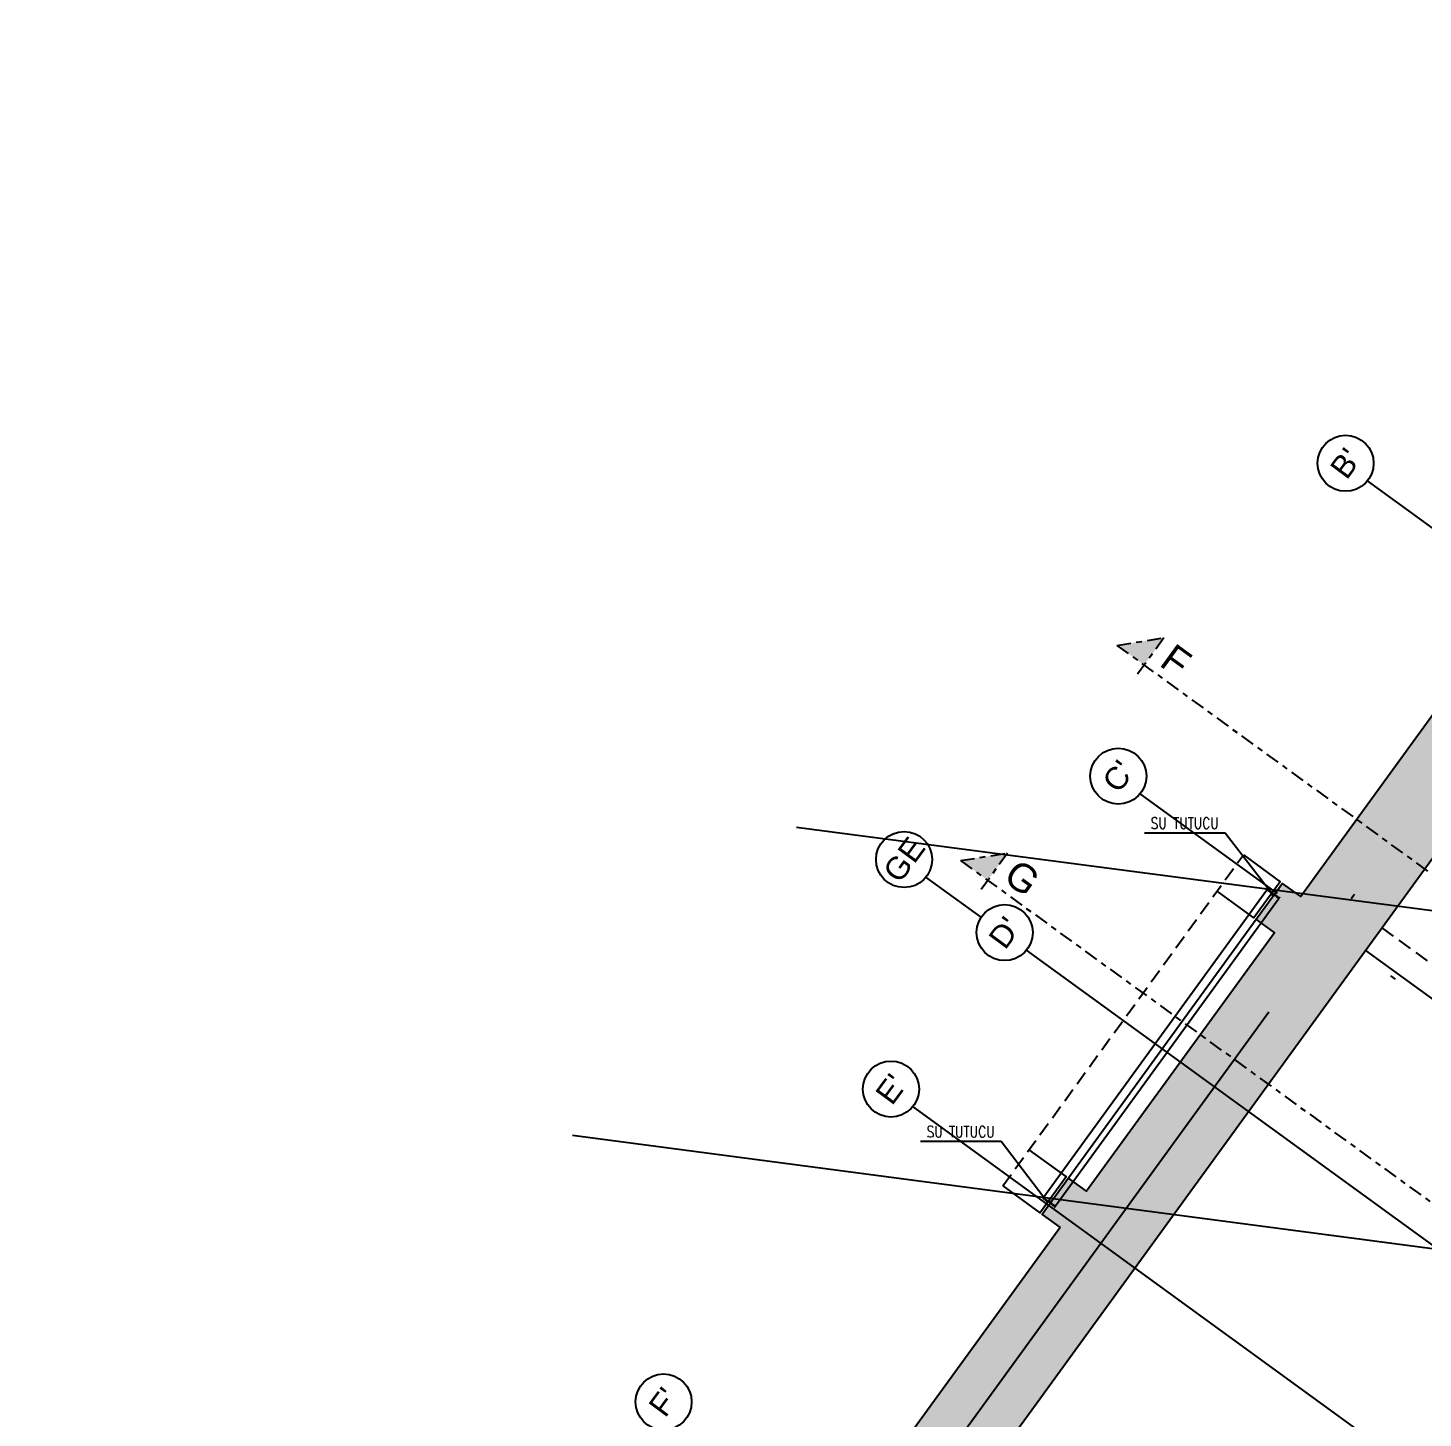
# Model space of a CAD drawing. Header units: millimetres. Extents: x 400392 to 401374, y 4543900 to 4544115.
# Drawn here: x 400682.74 to 400707.63, y 4544049.84 to 4544074.64 of the extents above; entities that cross this region are included whole.
import ezdxf
from ezdxf.enums import TextEntityAlignment as Align

# ---------------------------------------------------------------- set-up
doc = ezdxf.new("R2010")
doc.units = ezdxf.units.MM
for name, pattern in [('AKS', [3, 2.5, -0.25, 0, -0.25]), ('CENTER', [2, 1.25, -0.25, 0.25, -0.25]), ('HIDDEN', [0.375, 0.25, -0.125]), ('UUC-ST-KAL-I05-101-U-000$0$ACAD_ISO05W100', [33, 24, -3, 0, -3, 0, -3])]:
    doc.linetypes.add(name, pattern=pattern)
for name, color, linetype in [('aks prota', 2, 'AKS'), ('caks prota', 4, 'Continuous'), ('kesit tarama prota', 252, 'Continuous'), ('kiriş prota', 6, 'Continuous'), ('kolon tarama prota', 252, 'Continuous'), ('not yazısı prota', 6, 'Continuous'), ('not çizgisi prota', 4, 'Continuous'), ('perde prota', 1, 'Continuous'), ('skesit prota', 7, 'Continuous'), ('st_s_ölçü', 4, 'Continuous'), ('taks prota', 7, 'Continuous'), ('tkesit prota', 7, 'Continuous'), ('UUC-ST-KAL-I05-101-U-000$0$st_s_su tutucu', 2, 'Continuous')]:
    doc.layers.add(name, color=color, linetype=linetype)
doc.styles.add('Arial', font='Arial.ttf')
doc.styles.add('OLCU', font='romanstw.shx')
doc.styles.add('TAKS', font='Arial Unicode.ttf')
doc.styles.add('TSIMPLEX', font='romanstw.shx')
doc.dimstyles.new('1-50', dxfattribs={"dimtxt": 10, "dimasz": 4, "dimexe": 4, "dimexo": 8, "dimgap": 4, "dimtad": 1, "dimdec": 1, "dimrnd": 0.05, "dimzin": 9, "dimdsep": 46, "dimtxsty": 'OLCU', "dimblk1": 'OBLIQUE', "dimblk2": 'OBLIQUE', "dimsah": 1, "dimcen": 2, "dimdle": 4, "dimclrd": 4, "dimclre": 4, "dimclrt": 3, "dimadec": 1, "dimazin": 0, "dimtfac": 1, "dimtdec": 1, "dimtix": 1, "dimtmove": 2, "dimatfit": 3, "dimldrblk": 'OBLIQUE', "dimfxl": 1, "dimtvp": 1, "dimtolj": 1, "dimtzin": 1, "dimarcsym": 0})

# ---------------------------------------------------------------- blocks, each defined once
blk = doc.blocks.new('_Oblique')
at = {"layer": 'st_s_ölçü', "lineweight": -2}
blk.add_line((-0.5, -0.5), (0.5, 0.5), dxfattribs=at)

msp = doc.modelspace()

# ---------------------------------------------------------------- hatches: boundary and pattern name
at = {"layer": 'kesit tarama prota'}
h = msp.add_hatch(color=256, dxfattribs=at)
h.dxf.hatch_style = 1
h.paths.add_polyline_path([(400703.003, 4544063.757), (400702.165, 4544063.624), (400702.65, 4544063.271)])
h = msp.add_hatch(color=256, dxfattribs=at)
h.dxf.hatch_style = 1
h.paths.add_polyline_path([(400700.213, 4544059.917), (400699.375, 4544059.784), (400699.861, 4544059.431)])
at = {"layer": 'kolon tarama prota'}
h = msp.add_hatch(color=256, dxfattribs=at)
h.dxf.hatch_style = 1
h.paths.add_polyline_path([(400715.848, 4544073.462), (400705.444, 4544059.142), (400705.121, 4544059.377), (400704.65, 4544058.73), (400704.974, 4544058.495), (400701.624, 4544053.884), (400701.3, 4544054.119), (400700.83, 4544053.472), (400701.153, 4544053.236), (400690.75, 4544038.917), (400691.963, 4544038.035), (400716.18, 4544071.367), (400766.895, 4544034.52), (400769.447, 4544034.52), (400767.382, 4544036.02)])

# ---------------------------------------------------------------- linework, layer by layer
at = {"layer": 'aks prota', "ltscale": 10}
for p, q in [((400690.181, 4544036.858), (400717.63, 4544074.639)), ((400789.822, 4544006.12), (400706.635, 4544066.559)), ((400778.083, 4544006.12), (400702.579, 4544060.977)), ((400699.743, 4544058.773), (400698.757, 4544059.489)), ((400768.372, 4544008.911), (400700.551, 4544058.186)), ((400766.344, 4544006.12), (400698.523, 4544055.394))]:
    msp.add_line(p, q, dxfattribs=at)
at = {"layer": 'caks prota', "ltscale": 0.05}
for centre in [(400706.245, 4544066.872), (400702.19, 4544061.29), (400698.368, 4544059.803), (400700.162, 4544058.499), (400698.134, 4544055.708), (400694.078, 4544050.126)]:
    msp.add_circle(centre, 0.5, dxfattribs=at)
at = {"layer": 'kiriş prota'}
for points in [[(400704.65, 4544058.73), (400701.3, 4544054.119)], [(400706.599, 4544058.18), (400711.17, 4544054.859)]]:
    msp.add_lwpolyline(points, dxfattribs=at)
at = {"layer": 'kiriş prota', "linetype": 'HIDDEN'}
msp.add_lwpolyline([(400706.893, 4544058.584), (400711.464, 4544055.263)], dxfattribs=at)
at = {"layer": 'kolon tarama prota', "linetype": 'HIDDEN'}
msp.add_lwpolyline([(400700.131, 4544053.979), (400704.422, 4544059.885)], dxfattribs=at)
at = {"layer": 'kolon tarama prota'}
for points in [[(400704.422, 4544059.885), (400705.08, 4544059.407), (400704.61, 4544058.76), (400703.952, 4544059.238)], [(400700.131, 4544053.979), (400700.789, 4544053.501), (400701.26, 4544054.148), (400700.601, 4544054.626)]]:
    msp.add_lwpolyline(points, dxfattribs=at)
at = {"layer": 'perde prota'}
msp.add_lwpolyline([(400701.153, 4544053.236), (400690.75, 4544038.917), (400691.963, 4544038.035), (400716.18, 4544071.367), (400766.895, 4544034.52), (400769.447, 4544034.52), (400715.848, 4544073.462), (400705.444, 4544059.142), (400705.121, 4544059.377), (400704.65, 4544058.73), (400704.974, 4544058.495), (400701.624, 4544053.884), (400701.3, 4544054.119), (400700.83, 4544053.472)], close=True, dxfattribs=at)
at = {"layer": 'skesit prota', "linetype": 'CENTER', "ltscale": 0.2}
for p, q in [((400702.165, 4544063.624), (400703.003, 4544063.757)), ((400703.003, 4544063.757), (400702.474, 4544063.028)), ((400699.375, 4544059.784), (400700.213, 4544059.917)), ((400700.213, 4544059.917), (400699.684, 4544059.189))]:
    msp.add_line(p, q, dxfattribs=at)
for points in [[(400702.165, 4544063.624), (400738.929, 4544036.913), (400738.797, 4544037.751), (400738.268, 4544037.023)], [(400699.375, 4544059.784), (400747.695, 4544024.678)], [(400699.375, 4544059.784), (400747.695, 4544024.678)]]:
    msp.add_lwpolyline(points, dxfattribs=at)
at = {"layer": 'UUC-ST-KAL-I05-101-U-000$0$st_s_su tutucu', "linetype": 'UUC-ST-KAL-I05-101-U-000$0$ACAD_ISO05W100'}
for points in [[(400704.839, 4544059.254), (400700.86, 4544053.777)], [(400701.071, 4544053.625), (400705.049, 4544059.101)]]:
    msp.add_lwpolyline(points, dxfattribs=at)
at = {"layer": 'UUC-ST-KAL-I05-101-U-000$0$st_s_su tutucu', "linetype": 'UUC-ST-KAL-I05-101-U-000$0$ACAD_ISO05W100', "ltscale": 0.05}
for points in [[(400704.926, 4544059.185, 0.57735), (400704.926, 4544059.182), (400704.954, 4544059.161, 0.57735), (400704.957, 4544059.162), (400704.959, 4544059.186, -0.57735), (400704.962, 4544059.187), (400704.999, 4544059.16), (400705.003, 4544059.165), (400705.006, 4544059.162), (400705.003, 4544059.158), (400705.029, 4544059.138), (400705.032, 4544059.143), (400705.036, 4544059.141), (400705.032, 4544059.136), (400705.049, 4544059.124), (400705.064, 4544059.129), (400705.068, 4544059.126), (400705.049, 4544059.101), (400705.045, 4544059.104), (400705.046, 4544059.12), (400705.029, 4544059.132), (400705.026, 4544059.127), (400705.022, 4544059.129), (400705.026, 4544059.134), (400704.999, 4544059.153), (400704.996, 4544059.149), (400704.993, 4544059.151), (400704.996, 4544059.156), (400704.966, 4544059.178, 0.57735), (400704.963, 4544059.177), (400704.96, 4544059.154, -0.57735), (400704.958, 4544059.153), (400704.917, 4544059.183, -0.57735), (400704.918, 4544059.186), (400704.938, 4544059.195, 0.57735), (400704.939, 4544059.198), (400704.908, 4544059.22), (400704.905, 4544059.216), (400704.901, 4544059.218), (400704.905, 4544059.223), (400704.878, 4544059.242), (400704.875, 4544059.237), (400704.872, 4544059.24), (400704.875, 4544059.244), (400704.858, 4544059.257), (400704.844, 4544059.251), (400704.839, 4544059.254), (400704.858, 4544059.279), (400704.862, 4544059.276), (400704.861, 4544059.261), (400704.878, 4544059.249), (400704.882, 4544059.253), (400704.885, 4544059.251), (400704.881, 4544059.246), (400704.908, 4544059.227), (400704.911, 4544059.232), (400704.915, 4544059.229), (400704.911, 4544059.224), (400704.948, 4544059.197, -0.57735), (400704.948, 4544059.194)], [(400700.953, 4544053.716, -0.57735), (400700.956, 4544053.717), (400700.984, 4544053.697, -0.57735), (400700.984, 4544053.694), (400700.962, 4544053.684, 0.57735), (400700.962, 4544053.681), (400700.999, 4544053.654), (400700.996, 4544053.649), (400700.999, 4544053.647), (400701.002, 4544053.652), (400701.029, 4544053.632), (400701.025, 4544053.628), (400701.029, 4544053.625), (400701.032, 4544053.63), (400701.049, 4544053.618), (400701.048, 4544053.602), (400701.053, 4544053.599), (400701.071, 4544053.625), (400701.067, 4544053.628), (400701.052, 4544053.622), (400701.035, 4544053.634), (400701.039, 4544053.639), (400701.035, 4544053.641), (400701.032, 4544053.637), (400701.005, 4544053.656), (400701.009, 4544053.661), (400701.005, 4544053.663), (400701.002, 4544053.658), (400700.971, 4544053.68, -0.57735), (400700.972, 4544053.683), (400700.992, 4544053.693, 0.57735), (400700.993, 4544053.696), (400700.952, 4544053.725, 0.57735), (400700.949, 4544053.724), (400700.947, 4544053.701, -0.57735), (400700.944, 4544053.7), (400700.914, 4544053.722), (400700.917, 4544053.727), (400700.914, 4544053.729), (400700.91, 4544053.724), (400700.884, 4544053.744), (400700.887, 4544053.748), (400700.884, 4544053.751), (400700.88, 4544053.746), (400700.864, 4544053.758), (400700.864, 4544053.774), (400700.86, 4544053.777), (400700.842, 4544053.752), (400700.846, 4544053.748), (400700.861, 4544053.754), (400700.877, 4544053.742), (400700.874, 4544053.737), (400700.877, 4544053.735), (400700.881, 4544053.739), (400700.907, 4544053.72), (400700.904, 4544053.716), (400700.907, 4544053.713), (400700.911, 4544053.718), (400700.948, 4544053.691, 0.57735), (400700.95, 4544053.692)]]:
    msp.add_lwpolyline(points, format="xyb", close=True, dxfattribs=at)

# ---------------------------------------------------------------- texts
at = {"layer": 'not yazısı prota', "ltscale": 0.05, "style": 'TSIMPLEX', "width": 0.8}
for p in [(400702.768, 4544060.35), (400698.77, 4544054.847)]:
    msp.add_text('SU TUTUCU', height=0.2, dxfattribs=at).set_placement(p)
at = {"layer": 'taks prota', "style": 'TAKS'}
for s, p in [("B'", (400706.245, 4544066.872)), ("C'", (400702.19, 4544061.29)), ('GE', (400698.368, 4544059.803)), ("D'", (400700.162, 4544058.499)), ("E'", (400698.134, 4544055.708)), ("F'", (400694.078, 4544050.126))]:
    msp.add_text(s, height=0.4, rotation=53.5052, dxfattribs=at).set_placement(p, align=Align.MIDDLE_CENTER)
at = {"layer": 'tkesit prota', "style": 'Arial'}
for s, p in [('F', (400702.9, 4544063.275)), ('G', (400700.111, 4544059.435))]:
    msp.add_text(s, height=0.5, rotation=324, dxfattribs=at).set_placement(p)

# ---------------------------------------------------------------- leaders
at = {"layer": 'not çizgisi prota'}
for points in [[(400704.861, 4544059.279), (400704.096, 4544060.275), (400702.658, 4544060.275)], [(400700.863, 4544053.776), (400700.098, 4544054.773), (400698.66, 4544054.773)], [(400691.001, 4544038.864), (400690.437, 4544039.716), (400688.999, 4544039.716)]]:
    msp.add_leader(points, dimstyle='1-50', override={"dimasz": 12, "dimgap": 4, "dimtad": 0}, dxfattribs=at)

doc.saveas('drawing.dxf')
